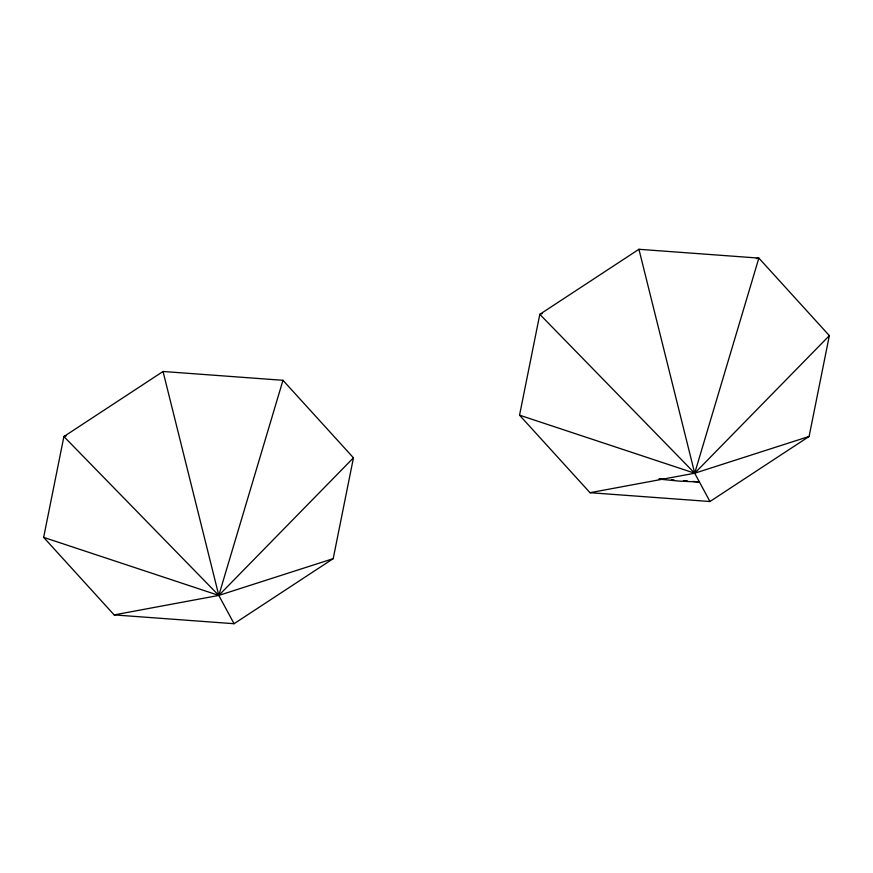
<?xml version="1.0" encoding="UTF-8"?>
<svg xmlns="http://www.w3.org/2000/svg" width="873" height="873" viewBox="0 0 873 873"><rect width="100%" height="100%" fill="white"/><g stroke="black" fill="none" stroke-linecap="round" stroke-linejoin="round"><path stroke-width="1.31" d="M43.65 537.375L63.904 436.544L163.033 371.483L282.972 380.301L353.456 457.823L333.202 558.655L234.073 623.715L114.145 614.898L43.65 537.375L218.807 595.419L333.202 558.655M519.544 415.177L539.798 314.345L638.927 249.285L758.855 258.102L829.35 335.625L809.096 436.456L709.967 501.517L590.028 492.699L519.544 415.177L694.701 473.221L809.096 436.456M282.972 380.301L218.807 595.419L234.073 623.715M353.456 457.823L218.807 595.419L114.145 614.898M829.35 335.625L694.701 473.221L590.028 492.699M66.468 435.714L63.904 436.544L218.807 595.419L163.033 371.483M542.275 313.549L539.798 314.345L694.701 473.221L709.967 501.517M756.334 258.572L758.855 258.102L694.701 473.221L638.927 249.285M659.301 478.862L666.001 479.353M671.37 479.757L674.054 479.954M683.439 480.641L687.433 480.979M692.769 481.427L699.437 481.994L679.838 481.165L658.995 479.102"/></g></svg>
